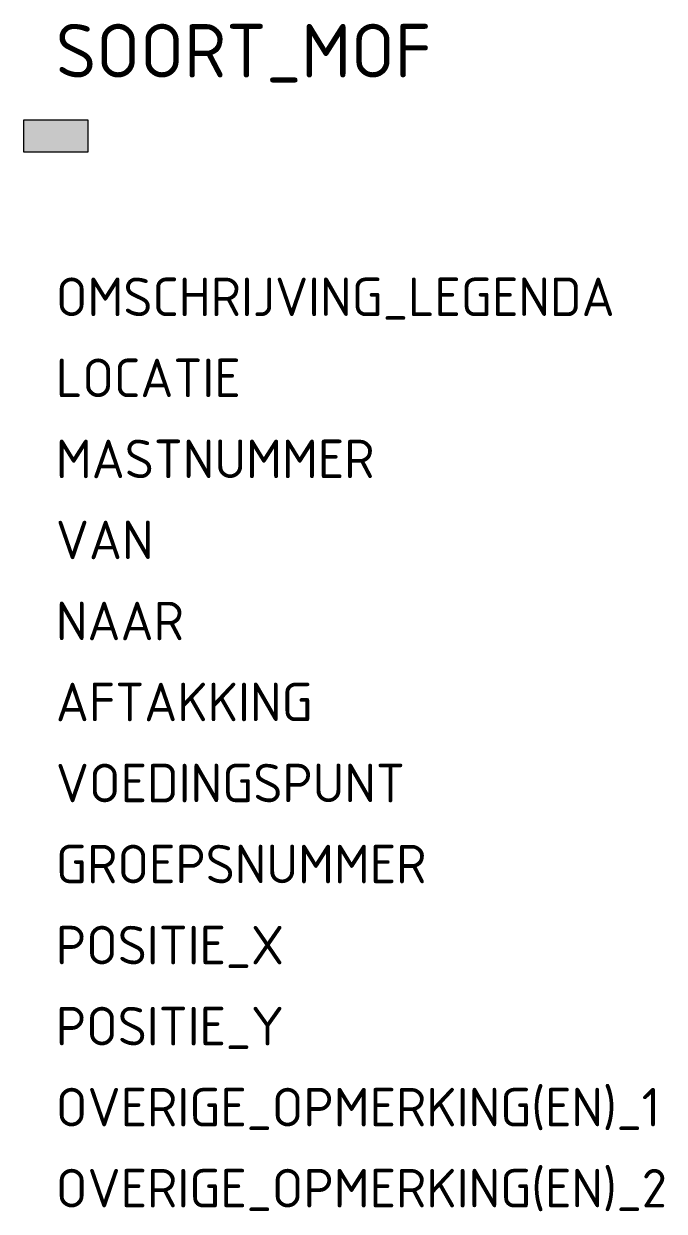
# Model space of a CAD drawing. Extents: x -1.5 to 28.4, y -50.2 to 5.2.
import ezdxf

# ---------------------------------------------------------------- set-up
doc = ezdxf.new("R2010")
doc.units = 0
doc.header["$LTSCALE"] = 5
doc.header["$MEASUREMENT"] = 0
doc.layers.get('0').update_dxf_attribs({"linetype": 'CONTINUOUS'})
doc.layers.add('N-WE-KL-DATA-T18', color=1, linetype='CONTINUOUS', lineweight=18)
doc.layers.add('N-WE-KL-DATA-T25', color=7, linetype='CONTINUOUS', lineweight=25)
doc.styles.add('NLCS-ISO', font='NLCS-ISO.ttf', dxfattribs={"height": 1.8})

msp = doc.modelspace()

# ---------------------------------------------------------------- hatches: boundary and pattern name
msp.add_hatch(color=256).paths.add_polyline_path([(1.5, 0.731), (-1.5, 0.731), (-1.5, -0.769), (1.5, -0.769)])

# ---------------------------------------------------------------- linework, layer by layer
at = {"flags": 128}
msp.add_lwpolyline([(-1.5, -0.769), (-1.5, 0.731), (1.5, 0.731), (1.5, -0.769)], close=True, dxfattribs=at)

# ---------------------------------------------------------------- texts
at = {"layer": 'N-WE-KL-DATA-T18', "linetype": 'ByBlock', "style": 'NLCS-ISO', "flags": 1}
for tag, p, s in [('OMSCHRIJVING_LEGENDA', (0, -8.431), 'Aftakmof'), ('LOCATIE', (0, -12.215), ''), ('MASTNUMMER', (0, -16), ''), ('VAN', (0, -19.784), ''), ('NAAR', (0, -23.569), ''), ('AFTAKKING', (0, -27.353), ''), ('VOEDINGSPUNT', (0, -31.138), ''), ('GROEPSNUMMER', (0, -34.922), ''), ('POSITIE_X', (0, -38.707), ''), ('POSITIE_Y', (0, -42.491), ''), ('OVERIGE_OPMERKING(EN)_2', (0, -50.06), '')]:
    msp.add_attdef(tag, p, s, height=1.8, dxfattribs=at)
at = {"layer": 'N-WE-KL-DATA-T18', "linetype": 'ByBlock', "style": 'NLCS-ISO'}
msp.add_attdef('OVERIGE_OPMERKING(EN)_1', (0, -46.276), '', height=1.8, dxfattribs=at)
at = {"layer": 'N-WE-KL-DATA-T25', "linetype": 'ByBlock', "style": 'NLCS-ISO'}
msp.add_attdef('SOORT_MOF', (0, 2.715), 'MOFK2', height=2.5, dxfattribs=at)

doc.saveas('drawing.dxf')
